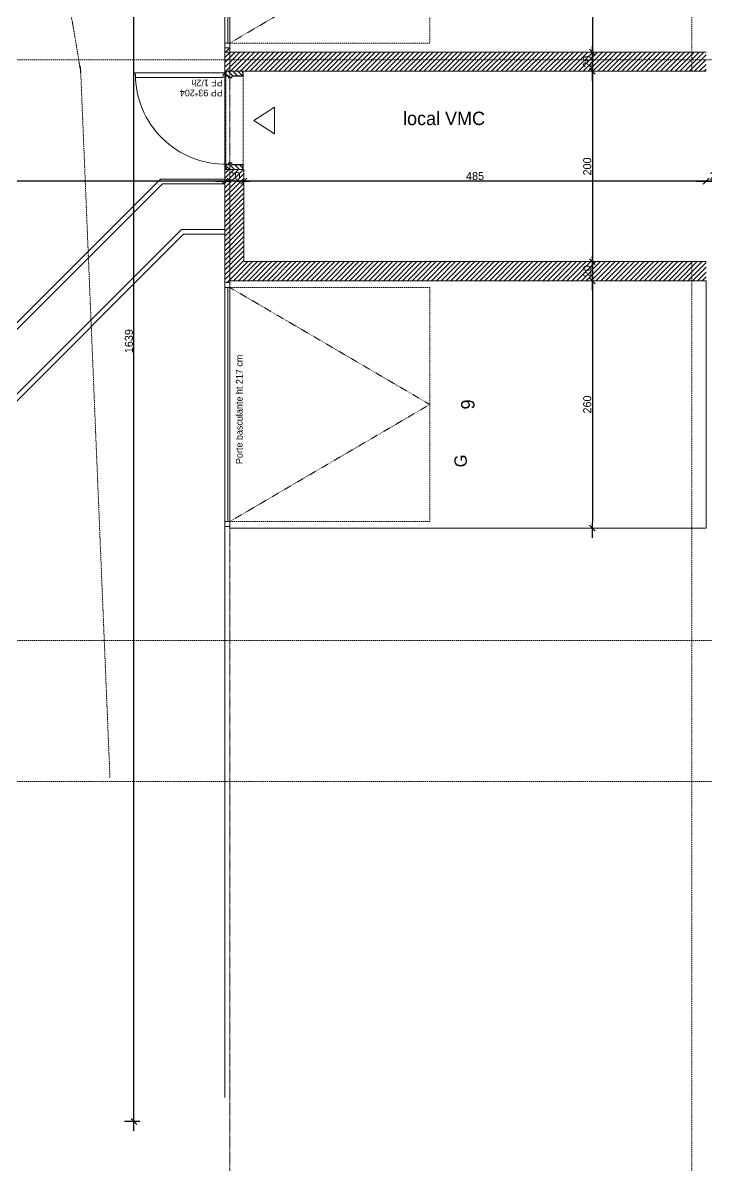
# Model space of a CAD drawing. Header units: millimetres. Extents: x -26249 to 60250, y -21218 to 23336.
# Drawn here: x 18458 to 19176, y -19762 to -18562 of the extents above; entities that cross this region are included whole.
import ezdxf

# ---------------------------------------------------------------- set-up
doc = ezdxf.new("R2010")
doc.units = ezdxf.units.MM
for name, pattern in [('ISO-02', [0.75, 0.6, -0.15]), ('Style de ligne -1', [0.41664, 0.20828, -0.20836]), ('Style de ligne -13', [0.147638, 0.098425, -0.049213]), ('Style de ligne -6', [1.04164, 0.625, -0.20828, 0.06943, -0.13893]), ('VW-01', [0.41656, 0.20828, -0.20828])]:
    doc.linetypes.add(name, pattern=pattern)
for name, color, linetype, lineweight in [('B GÈnÈral_Hatch', 7, 'Continuous', 5), ('B Général', 7, 'Continuous', 5), ('C ANNOTATIONS-cotation', 7, 'Continuous', 5), ('C ANNOTATIONS-prestations', 7, 'Continuous', 5), ('C ANNOTATIONS-texte', 7, 'Continuous', 5)]:
    doc.layers.add(name, color=color, linetype=linetype, lineweight=lineweight)
doc.layers.add('C ANNOTATIONS-axes', color=1, linetype='ISO-02', lineweight=13, true_color=0xff0000)
doc.layers.add('C ANNOTATIONS-axes horizontaux', color=1, linetype='Style de ligne -1', lineweight=13, true_color=0xff0000)
doc.styles.add('Arial', font='arial.ttf')
doc.styles.add('Eurostile', font='')
doc.styles.get('Eurostile').set_extended_font_data('Eurostile')
doc.dimstyles.new('100é', dxfattribs={"dimtxt": 20.229601, "dimasz": 6.232178, "dimexe": 10, "dimexo": 25, "dimgap": 1, "dimtad": 1, "dimdec": 1, "dimtxsty": 'Arial', "dimblk": 'VW_SLASH', "dimblk1": 'VW_SLASH', "dimblk2": 'VW_SLASH', "dimcen": 0, "dimdle": 10, "dimazin": 0, "dimtfac": 1, "dimtdec": 1, "dimtix": 1, "dimtmove": 0, "dimatfit": 0, "dimldrblk": 'VW_FILLEDARROW', "dimfxl": 25, "dimfxlon": 1, "dimfrac": 2, "dimtolj": 1, "dimarcsym": 0})
pattern_1 = [(45, (7235.0697, -23502.3608), (2.4253472, -2.6458333), [])]
pattern_2 = [(45, (0, 0), (2.42535, -2.64583), [])]

# ---------------------------------------------------------------- blocks, each defined once
blk = doc.blocks.new('Parking Spaces-6')
at = {"layer": 'B Général', "color": 7, "linetype": 'Continuous', "lineweight": 5}
for p, q in [((0, 0), (0, 500)), ((260, 0), (260, 500)), ((0, 0), (260, 0))]:
    blk.add_line(p, q, dxfattribs=at)
at = {"layer": 'B Général', "color": 7, "insert": (130, 250), "char_height": 14.1, "attachment_point": 5, "line_spacing_factor": 0.894142, "style": 'Eurostile'}
blk.add_mtext('9', dxfattribs=at)
blk = doc.blocks.new('Porte basculante ht200cm')
at = {"layer": 'B Général', "color": 7, "linetype": 'Style de ligne -1', "lineweight": 5}
for p, q in [((-123, -2.5), (0, -212.5)), ((0, -212.5), (123, -2.5))]:
    blk.add_line(p, q, dxfattribs=at)
at = {"layer": 'B Général', "color": 7, "linetype": 'Continuous', "lineweight": 5, "flags": 128}
for points in [[(-128, 2.5), (128, 2.5), (128, -2.5), (-128, -2.5)], [(-123, 2.5), (123, 2.5), (123, -0.5), (-123, -0.5)]]:
    blk.add_lwpolyline(points, close=True, dxfattribs=at)
at = {"layer": 'B Général', "flags": 128}
for points in [[(-128, 2.5), (-123, 2.5), (-123, -2.5), (-128, -2.5)], [(123, 2.5), (128, 2.5), (128, -2.5), (123, -2.5)]]:
    blk.add_lwpolyline(points, close=True, dxfattribs=at)
at = {"layer": 'B Général', "color": 7, "linetype": 'Style de ligne -1', "lineweight": 5, "flags": 128}
blk.add_lwpolyline([(-123, -2.5), (123, -2.5), (123, -212.5), (-123, -212.5)], close=True, dxfattribs=at)
at = {"layer": 'B Général', "insert": (-66, -238.4), "char_height": 12.9, "attachment_point": 1, "line_spacing_factor": 0.894142, "style": 'Eurostile'}
blk.add_mtext('G', dxfattribs=at)
at = {"layer": 'C ANNOTATIONS-prestations', "insert": (-62.6, -9), "char_height": 7.059, "attachment_point": 1, "line_spacing_factor": 0.894142, "style": 'Eurostile'}
blk.add_mtext('Porte basculante ht 217 cm', dxfattribs=at)
blk = doc.blocks.new('PP 93_204 PF1_2h mur20')
at = {"layer": 'B GÈnÈral_Hatch', "linetype": 'Continuous', "lineweight": 5}
h = blk.add_hatch(dxfattribs=at)
h.set_pattern_fill('50_BETON', style=0, pattern_type=2)
h.set_pattern_definition(pattern_2)
edge = h.paths.add_edge_path()
edge.add_line((-51.6, -9), (-50.9, -8.4))
edge.add_line((-50.9, -8.4), (-50.9, -8.4))
edge.add_arc((-50.8, -8.5), 0.2, 48.9909, 131.0091, ccw=False)
edge.add_line((-50.7, -8.4), (-50.7, -8.4))
edge.add_line((-50.7, -8.4), (-50.1, -8.9))
edge.add_line((-50.1, -8.9), (-50.1, -8.9))
edge.add_arc((-50.1, -8.8), 0.05, 228.9909, 270)
edge.add_line((-50.1, -8.9), (-50.1, -8.9))
edge.add_line((-50.1, -8.9), (-46.7, -8.9))
edge.add_line((-46.7, -8.9), (-46.7, -8.9))
edge.add_arc((-46.7, -8.8), 0.0435, 270, 360)
edge.add_line((-46.7, -8.8), (-46.7, 2.7))
edge.add_arc((-46.5, 2.7), 0.174, 90, 180, ccw=False)
edge.add_line((-46.5, 2.9), (-46.5, 2.9))
edge.add_line((-46.5, 2.9), (-44.9, 2.9))
edge.add_line((-44.9, 2.9), (-44.9, 2.9))
edge.add_arc((-44.9, 2.9), 0.0435, 270, 360)
edge.add_line((-44.9, 2.9), (-44.9, 6))
edge.add_arc((-44.9, 6), 0.0435, 0, 90)
edge.add_line((-44.9, 6), (-44.9, 6))
edge.add_line((-44.9, 6), (-46.5, 6))
edge.add_line((-46.5, 6), (-46.5, 6))
edge.add_arc((-46.5, 6.2), 0.174, 180, 270, ccw=False)
edge.add_line((-46.7, 6.2), (-46.7, 8.8))
edge.add_arc((-46.7, 8.8), 0.0435, 0, 90)
edge.add_line((-46.7, 8.9), (-46.7, 8.9))
edge.add_line((-46.7, 8.9), (-50.1, 8.9))
edge.add_line((-50.1, 8.9), (-50.1, 8.9))
edge.add_arc((-50.1, 8.8), 0.05, 90, 131.0091)
edge.add_line((-50.1, 8.9), (-50.1, 8.9))
edge.add_line((-50.1, 8.9), (-50.7, 8.4))
edge.add_line((-50.7, 8.4), (-50.7, 8.4))
edge.add_arc((-50.8, 8.5), 0.2, 233.0967, 311.0091, ccw=False)
edge.add_line((-50.9, 8.4), (-50.9, 8.4))
edge.add_line((-50.9, 8.4), (-51.4, 8.8))
edge.add_line((-51.4, 8.8), (-51.4, 8.8))
edge.add_line((-51.4, 8.8), (-51.6, 9))
edge.add_line((-51.6, 9), (-51.6, -9))
h = blk.add_hatch(dxfattribs=at)
h.set_pattern_fill('50_BETON', style=0, pattern_type=2)
h.set_pattern_definition(pattern_2)
edge = h.paths.add_edge_path()
edge.add_line((51.6, -9), (50.9, -8.4))
edge.add_line((50.9, -8.4), (50.9, -8.4))
edge.add_arc((50.8, -8.5), 0.2, 48.9909, 131.0091)
edge.add_line((50.7, -8.4), (50.7, -8.4))
edge.add_line((50.7, -8.4), (50.1, -8.9))
edge.add_line((50.1, -8.9), (50.1, -8.9))
edge.add_arc((50.1, -8.8), 0.05, 270, 311.0091, ccw=False)
edge.add_line((50.1, -8.9), (50.1, -8.9))
edge.add_line((50.1, -8.9), (46.7, -8.9))
edge.add_line((46.7, -8.9), (46.7, -8.9))
edge.add_arc((46.7, -8.8), 0.0435, 180, 270, ccw=False)
edge.add_line((46.7, -8.8), (46.7, 2.7))
edge.add_arc((46.5, 2.7), 0.174, 0, 90)
edge.add_line((46.5, 2.9), (46.5, 2.9))
edge.add_line((46.5, 2.9), (44.9, 2.9))
edge.add_line((44.9, 2.9), (44.9, 2.9))
edge.add_arc((44.9, 2.9), 0.0435, 180, 270, ccw=False)
edge.add_line((44.9, 2.9), (44.9, 6))
edge.add_arc((44.9, 6), 0.0435, 90, 180, ccw=False)
edge.add_line((44.9, 6), (44.9, 6))
edge.add_line((44.9, 6), (46.5, 6))
edge.add_line((46.5, 6), (46.5, 6))
edge.add_arc((46.5, 6.2), 0.174, 270, 360)
edge.add_line((46.7, 6.2), (46.7, 8.8))
edge.add_arc((46.7, 8.8), 0.0435, 90, 180, ccw=False)
edge.add_line((46.7, 8.9), (46.7, 8.9))
edge.add_line((46.7, 8.9), (50.1, 8.9))
edge.add_line((50.1, 8.9), (50.1, 8.9))
edge.add_arc((50.1, 8.8), 0.05, 48.9909, 90, ccw=False)
edge.add_line((50.1, 8.9), (50.1, 8.9))
edge.add_line((50.1, 8.9), (50.7, 8.4))
edge.add_line((50.7, 8.4), (50.7, 8.4))
edge.add_arc((50.8, 8.5), 0.2, 228.9909, 306.9033)
edge.add_line((50.9, 8.4), (50.9, 8.4))
edge.add_line((50.9, 8.4), (51.4, 8.8))
edge.add_line((51.4, 8.8), (51.4, 8.8))
edge.add_line((51.4, 8.8), (51.6, 9))
edge.add_line((51.6, 9), (51.6, -9))
at = {"layer": 'B Général', "linetype": 'Style de ligne -13', "lineweight": 5}
for p, q in [((46.7, 9), (-46.7, 9)), ((46.7, -9), (-46.7, -9))]:
    blk.add_line(p, q, dxfattribs=at)
at = {"layer": 'B Général', "color": 7, "linetype": 'Continuous', "lineweight": 5, "flags": 128}
blk.add_lwpolyline([(45, 12), (48.5, 12), (48.5, 10), (50, 10), (50, 106), (48.5, 106), (48.5, 104), (45, 104)], close=True, dxfattribs=at)
at = {"layer": 'B Général', "linetype": 'Continuous', "lineweight": 5, "flags": 128}
for points in [[(-46.5, 8.8), (-46.5, 6.2, 0.414214), (-46.5, 6.1), (-46.5, 6.1), (-44.9, 6.1), (-44.9, 6.1, -0.414214), (-44.7, 6), (-44.7, 2.9, -0.414214), (-44.9, 2.7), (-44.9, 2.7), (-46.5, 2.7), (-46.5, 2.7, 0.414214), (-46.5, 2.7), (-46.5, -8.8, -0.414214), (-46.7, -9), (-46.7, -9), (-50.1, -9), (-50.1, -9, -0.18087), (-50.2, -9), (-50.2, -8.9), (-50.8, -8.5), (-50.8, -8.5, 0.373975), (-50.8, -8.5), (-50.8, -8.5), (-51.5, -9), (-51.6, -9), (-50.9, -8.4), (-50.9, -8.4, -0.373975), (-50.7, -8.4), (-50.7, -8.4), (-50.1, -8.9), (-50.1, -8.9, 0.18087), (-50.1, -8.9), (-50.1, -8.9), (-46.7, -8.9), (-46.7, -8.9, 0.414214), (-46.7, -8.8), (-46.7, 2.7, -0.414214), (-46.5, 2.9), (-46.5, 2.9), (-44.9, 2.9), (-44.9, 2.9, 0.414214), (-44.9, 2.9), (-44.9, 6, 0.414214), (-44.9, 6), (-44.9, 6), (-46.5, 6), (-46.5, 6, -0.414214), (-46.7, 6.2), (-46.7, 8.8, 0.414214), (-46.7, 8.9), (-46.7, 8.9), (-50.1, 8.9), (-50.1, 8.9, 0.18087), (-50.1, 8.9), (-50.1, 8.9), (-50.7, 8.4), (-50.7, 8.4, -0.353689), (-50.9, 8.4), (-50.9, 8.4), (-51.4, 8.8), (-51.4, 8.8), (-51.6, 9), (-51.5, 9), (-50.9, 8.5, 0.385556), (-50.8, 8.5), (-50.8, 8.5), (-50.2, 8.9), (-50.2, 9, -0.18087), (-50.1, 9), (-50.1, 9), (-46.7, 9), (-46.7, 9, -0.414214)], [(46.5, 8.8), (46.5, 6.2, -0.414214), (46.5, 6.1), (46.5, 6.1), (44.9, 6.1), (44.9, 6.1, 0.414214), (44.7, 6), (44.7, 2.9, 0.414214), (44.9, 2.7), (44.9, 2.7), (46.5, 2.7), (46.5, 2.7, -0.414214), (46.5, 2.7), (46.5, -8.8, 0.414214), (46.7, -9), (46.7, -9), (50.1, -9), (50.1, -9, 0.18087), (50.2, -9), (50.2, -8.9), (50.8, -8.5), (50.8, -8.5, -0.373975), (50.8, -8.5), (50.8, -8.5), (51.5, -9), (51.6, -9), (50.9, -8.4), (50.9, -8.4, 0.373975), (50.7, -8.4), (50.7, -8.4), (50.1, -8.9), (50.1, -8.9, -0.18087), (50.1, -8.9), (50.1, -8.9), (46.7, -8.9), (46.7, -8.9, -0.414214), (46.7, -8.8), (46.7, 2.7, 0.414214), (46.5, 2.9), (46.5, 2.9), (44.9, 2.9), (44.9, 2.9, -0.414214), (44.9, 2.9), (44.9, 6, -0.414214), (44.9, 6), (44.9, 6), (46.5, 6), (46.5, 6, 0.414214), (46.7, 6.2), (46.7, 8.8, -0.414214), (46.7, 8.9), (46.7, 8.9), (50.1, 8.9), (50.1, 8.9, -0.18087), (50.1, 8.9), (50.1, 8.9), (50.7, 8.4), (50.7, 8.4, 0.353689), (50.9, 8.4), (50.9, 8.4), (51.4, 8.8), (51.4, 8.8), (51.6, 9), (51.5, 9), (50.9, 8.5, -0.385556), (50.8, 8.5), (50.8, 8.5), (50.2, 8.9), (50.2, 9, 0.18087), (50.1, 9), (50.1, 9), (46.7, 9), (46.7, 9, 0.414214)]]:
    blk.add_lwpolyline(points, format="xyb", close=True, dxfattribs=at)
at = {"layer": 'B Général', "color": 250, "linetype": 'Continuous', "lineweight": 5, "true_color": 0x444444, "flags": 128}
blk.add_lwpolyline([(0, -20.5), (-14, -41.9), (14, -41.9)], close=True, dxfattribs=at)
at = {"layer": 'B Général', "linetype": 'Continuous', "lineweight": 5}
blk.add_circle((48.5, 9.5), 0.5, dxfattribs=at)
at = {"layer": 'B Général', "color": 7, "linetype": 'Continuous', "lineweight": 5}
blk.add_arc((48.5, 9.5), 94.5, 90, 181.2323, dxfattribs=at)
at = {"layer": 'C ANNOTATIONS-prestations', "insert": (25.2, 12.2), "char_height": 7.06, "attachment_point": 1, "rotation": 90, "line_spacing_factor": 0.894142, "style": 'Eurostile'}
blk.add_mtext('PP 93*204\\PPF 1/2h\\P', dxfattribs=at)
blk = doc.blocks.new('Groupe-110-1')
at = {"layer": 'B Général', "color": 7, "linetype": 'VW-01', "lineweight": 5}
blk.add_open_spline([(10601.1, 5358.8), (10682.9, 5362.3), (10764.8, 5365.9), (10770.9, 5365.4), (10777.1, 5364.9), (11221.2, 5329.1), (11282.8, 4896.9), (11283.5, 4892), (11284.2, 4887), (11299.5, 4517), (11314.8, 4147.1)], degree=2, knots=[0, 0, 0, 1, 1, 2, 2, 3, 3, 4, 4, 5, 5, 5], dxfattribs=at)
blk = doc.blocks.new('VW_SLASH')
at = {"color": 0, "linetype": 'ByBlock', "lineweight": -2}
blk.add_line((1.6, 0), (-1, 0), dxfattribs=at)
at = {"color": 0, "linetype": 'Continuous', "lineweight": 20, "flags": 128}
blk.add_lwpolyline([(0.5, 0.5), (-0.5, -0.5)], dxfattribs=at)
blk = doc.blocks.new('*D909')
at = {"layer": 'C ANNOTATIONS-cotation', "color": 0, "linetype": 'Continuous', "lineweight": -2, "transparency": 16777216}
blk.add_line((19056.1, -18839.2), (19056.1, -19086.7), dxfattribs=at)
at = {"layer": 'Defpoints', "color": 0, "linetype": 'Continuous', "transparency": 16777216}
for p in [(19112, -18833), (19056.1, -19093), (19153.6, -19093)]:
    blk.add_point(p, dxfattribs=at)
at = {"layer": 'C ANNOTATIONS-cotation', "color": 0, "linetype": 'Continuous', "lineweight": -2, "transparency": 16777216, "xscale": 6.232177734375, "yscale": 6.232177734375, "zscale": 6.232177734375}
for p, rotation in [((19056.1, -18833), 90), ((19056.1, -19093), 270)]:
    blk.add_blockref('VW_SLASH', p, dxfattribs=dict(at, rotation=rotation))
at = {"layer": 'C ANNOTATIONS-cotation', "color": 0, "linetype": 'Continuous', "lineweight": 5, "transparency": 16777216, "insert": (19050.8, -18963), "char_height": 8.47, "attachment_point": 5, "rotation": 90, "style": 'Eurostile'}
blk.add_mtext('\\A1;260', dxfattribs=at)
blk = doc.blocks.new('VW_FILLEDARROW')
at = {"linetype": 'Continuous', "lineweight": 0}
blk.add_hatch(color=0, dxfattribs=at).paths.add_polyline_path([(-1.6, 0.43), (0, 0), (-1.6, -0.43)])
at = {"color": 0, "linetype": 'Continuous', "lineweight": 5, "flags": 128}
blk.add_lwpolyline([(-1.6, 0.43), (0, 0), (-1.6, -0.43)], close=True, dxfattribs=at)
blk = doc.blocks.new('*D910')
at = {"layer": 'C ANNOTATIONS-cotation', "color": 0, "linetype": 'Continuous', "lineweight": -2, "transparency": 16777216}
blk.add_line((19056.1, -18819.2), (19056.1, -18826.7), dxfattribs=at)
at = {"layer": 'Defpoints', "color": 0, "linetype": 'Continuous', "transparency": 16777216}
for p in [(19112, -18813), (19056.1, -18833), (19112, -18833)]:
    blk.add_point(p, dxfattribs=at)
at = {"layer": 'C ANNOTATIONS-cotation', "color": 0, "linetype": 'Continuous', "lineweight": -2, "transparency": 16777216, "xscale": 6.232177734375, "yscale": 6.232177734375, "zscale": 6.232177734375}
for p, rotation in [((19056.1, -18813), 90), ((19056.1, -18833), 270)]:
    blk.add_blockref('VW_SLASH', p, dxfattribs=dict(at, rotation=rotation))
at = {"layer": 'C ANNOTATIONS-cotation', "color": 0, "linetype": 'Continuous', "lineweight": 5, "transparency": 16777216, "insert": (19050.8, -18823), "char_height": 8.47, "attachment_point": 5, "rotation": 90, "style": 'Eurostile'}
blk.add_mtext('\\A1;20', dxfattribs=at)
blk = doc.blocks.new('*D911')
at = {"layer": 'C ANNOTATIONS-cotation', "color": 0, "linetype": 'Continuous', "lineweight": -2, "transparency": 16777216}
blk.add_line((19056.1, -18619.2), (19056.1, -18806.7), dxfattribs=at)
at = {"layer": 'Defpoints', "color": 0, "linetype": 'Continuous', "transparency": 16777216}
for p in [(19128.6, -18613), (19056.1, -18813), (19112, -18813)]:
    blk.add_point(p, dxfattribs=at)
at = {"layer": 'C ANNOTATIONS-cotation', "color": 0, "linetype": 'Continuous', "lineweight": -2, "transparency": 16777216, "xscale": 6.232177734375, "yscale": 6.232177734375, "zscale": 6.232177734375}
for p, rotation in [((19056.1, -18613), 90), ((19056.1, -18813), 270)]:
    blk.add_blockref('VW_SLASH', p, dxfattribs=dict(at, rotation=rotation))
at = {"layer": 'C ANNOTATIONS-cotation', "color": 0, "linetype": 'Continuous', "lineweight": 5, "transparency": 16777216, "insert": (19050.8, -18713), "char_height": 8.47, "attachment_point": 5, "rotation": 90, "style": 'Eurostile'}
blk.add_mtext('\\A1;200', dxfattribs=at)
blk = doc.blocks.new('*D912')
at = {"layer": 'C ANNOTATIONS-cotation', "color": 0, "linetype": 'Continuous', "lineweight": -2, "transparency": 16777216}
blk.add_line((19056.1, -18599.2), (19056.1, -18606.7), dxfattribs=at)
at = {"layer": 'Defpoints', "color": 0, "linetype": 'Continuous', "transparency": 16777216}
for p in [(19129.6, -18593), (19056.1, -18613), (19128.6, -18613)]:
    blk.add_point(p, dxfattribs=at)
at = {"layer": 'C ANNOTATIONS-cotation', "color": 0, "linetype": 'Continuous', "lineweight": -2, "transparency": 16777216, "xscale": 6.232177734375, "yscale": 6.232177734375, "zscale": 6.232177734375}
for p, rotation in [((19056.1, -18593), 90), ((19056.1, -18613), 270)]:
    blk.add_blockref('VW_SLASH', p, dxfattribs=dict(at, rotation=rotation))
at = {"layer": 'C ANNOTATIONS-cotation', "color": 0, "linetype": 'Continuous', "lineweight": 5, "transparency": 16777216, "insert": (19050.8, -18603), "char_height": 8.47, "attachment_point": 5, "rotation": 90, "style": 'Eurostile'}
blk.add_mtext('\\A1;20', dxfattribs=at)
blk = doc.blocks.new('*D913')
at = {"layer": 'C ANNOTATIONS-cotation', "color": 0, "linetype": 'Continuous', "lineweight": -2, "transparency": 16777216}
for p, q in [((19056.1, -18333), (19046.1, -18333)), ((19056.1, -18339.2), (19056.1, -18586.7))]:
    blk.add_line(p, q, dxfattribs=at)
at = {"layer": 'Defpoints', "color": 0, "linetype": 'Continuous', "transparency": 16777216}
for p in [(19074.1, -18333), (19056.1, -18593), (19129.6, -18593)]:
    blk.add_point(p, dxfattribs=at)
at = {"layer": 'C ANNOTATIONS-cotation', "color": 0, "linetype": 'Continuous', "lineweight": -2, "transparency": 16777216, "xscale": 6.232177734375, "yscale": 6.232177734375, "zscale": 6.232177734375}
for p, rotation in [((19056.1, -18333), 90), ((19056.1, -18593), 270)]:
    blk.add_blockref('VW_SLASH', p, dxfattribs=dict(at, rotation=rotation))
at = {"layer": 'C ANNOTATIONS-cotation', "color": 0, "linetype": 'Continuous', "lineweight": 5, "transparency": 16777216, "insert": (19050.8, -18463), "char_height": 8.47, "attachment_point": 5, "rotation": 90, "style": 'Eurostile'}
blk.add_mtext('\\A1;260', dxfattribs=at)
blk = doc.blocks.new('axes 2')
at = {"layer": 'B Général', "color": 1, "linetype": 'Style de ligne -6', "lineweight": 13}
blk.add_line((3774.633, -1173.93), (3774.633, 1361.07), dxfattribs=at)
at = {"layer": 'C ANNOTATIONS-axes horizontaux', "color": 5, "true_color": 0x0000ff}
for p, q in [((4705, 442.07), (-4705, 442.07)), ((4705, -167.93), (-4705, -167.93)), ((4705, -315.93), (-4705, -315.93))]:
    blk.add_line(p, q, dxfattribs=at)
blk = doc.blocks.new('*D941')
at = {"layer": 'C ANNOTATIONS-cotation', "color": 0, "linetype": 'Continuous', "lineweight": -2, "transparency": 16777216}
for p, q in [((18575.1, -19709.8), (18575.1, -18083.2)), ((18581.1, -19716), (18565.1, -19716))]:
    blk.add_line(p, q, dxfattribs=at)
at = {"layer": 'Defpoints', "color": 0, "linetype": 'Continuous', "transparency": 16777216}
for p in [(18575.1, -18077), (18638.1, -18077), (18606.1, -19716)]:
    blk.add_point(p, dxfattribs=at)
at = {"layer": 'C ANNOTATIONS-cotation', "color": 0, "linetype": 'Continuous', "lineweight": -2, "transparency": 16777216, "xscale": 6.232177734375, "yscale": 6.232177734375, "zscale": 6.232177734375}
for p, rotation in [((18575.1, -18077), 90), ((18575.1, -19716), 270)]:
    blk.add_blockref('VW_SLASH', p, dxfattribs=dict(at, rotation=rotation))
at = {"layer": 'C ANNOTATIONS-cotation', "color": 0, "linetype": 'Continuous', "lineweight": 5, "transparency": 16777216, "insert": (18569.8, -18896.5), "char_height": 8.47, "attachment_point": 5, "rotation": 90, "style": 'Eurostile'}
blk.add_mtext('\\A1;1639', dxfattribs=at)
blk = doc.blocks.new('*D942')
at = {"layer": 'C ANNOTATIONS-cotation', "color": 0, "linetype": 'Continuous', "lineweight": -2, "transparency": 16777216}
blk.add_line((18664.3, -18728.4), (17961.8, -18728.4), dxfattribs=at)
at = {"layer": 'Defpoints', "color": 0, "linetype": 'Continuous', "transparency": 16777216}
for p in [(17955.6, -18728.4), (17955.6, -18810.4), (18670.5, -18810.4)]:
    blk.add_point(p, dxfattribs=at)
at = {"layer": 'C ANNOTATIONS-cotation', "color": 0, "linetype": 'Continuous', "lineweight": -2, "transparency": 16777216, "xscale": 6.232177734375, "yscale": 6.232177734375, "zscale": 6.232177734375, "rotation": 180}
blk.add_blockref('VW_SLASH', (17955.6, -18728.4), dxfattribs=at)
at = {"layer": 'C ANNOTATIONS-cotation', "color": 0, "linetype": 'Continuous', "lineweight": -2, "transparency": 16777216, "xscale": 6.232177734375, "yscale": 6.232177734375, "zscale": 6.232177734375}
blk.add_blockref('VW_SLASH', (18670.5, -18728.4), dxfattribs=at)
at = {"layer": 'C ANNOTATIONS-cotation', "color": 0, "linetype": 'Continuous', "lineweight": 5, "transparency": 16777216, "insert": (18313, -18723.1), "char_height": 8.47, "attachment_point": 5, "style": 'Eurostile'}
blk.add_mtext('\\A1;715', dxfattribs=at)
blk = doc.blocks.new('*D943')
at = {"layer": 'C ANNOTATIONS-cotation', "color": 0, "linetype": 'Continuous', "lineweight": -2, "transparency": 16777216}
blk.add_line((18684.3, -18728.4), (18676.7, -18728.4), dxfattribs=at)
at = {"layer": 'Defpoints', "color": 0, "linetype": 'Continuous', "transparency": 16777216}
for p in [(18670.5, -18728.4), (18670.5, -18810.4), (18690.5, -18813)]:
    blk.add_point(p, dxfattribs=at)
at = {"layer": 'C ANNOTATIONS-cotation', "color": 0, "linetype": 'Continuous', "lineweight": -2, "transparency": 16777216, "xscale": 6.232177734375, "yscale": 6.232177734375, "zscale": 6.232177734375, "rotation": 180}
blk.add_blockref('VW_SLASH', (18670.5, -18728.4), dxfattribs=at)
at = {"layer": 'C ANNOTATIONS-cotation', "color": 0, "linetype": 'Continuous', "lineweight": -2, "transparency": 16777216, "xscale": 6.232177734375, "yscale": 6.232177734375, "zscale": 6.232177734375}
blk.add_blockref('VW_SLASH', (18690.5, -18728.4), dxfattribs=at)
at = {"layer": 'C ANNOTATIONS-cotation', "color": 0, "linetype": 'Continuous', "lineweight": 5, "transparency": 16777216, "insert": (18680.5, -18723.1), "char_height": 8.47, "attachment_point": 5, "style": 'Eurostile'}
blk.add_mtext('\\A1;20', dxfattribs=at)
blk = doc.blocks.new('*D944')
at = {"layer": 'C ANNOTATIONS-cotation', "color": 0, "linetype": 'Continuous', "lineweight": -2, "transparency": 16777216}
blk.add_line((19169.3, -18728.4), (18696.7, -18728.4), dxfattribs=at)
at = {"layer": 'Defpoints', "color": 0, "linetype": 'Continuous', "transparency": 16777216}
for p in [(18690.5, -18728.4), (18690.5, -18813), (19175.5, -18813)]:
    blk.add_point(p, dxfattribs=at)
at = {"layer": 'C ANNOTATIONS-cotation', "color": 0, "linetype": 'Continuous', "lineweight": -2, "transparency": 16777216, "xscale": 6.232177734375, "yscale": 6.232177734375, "zscale": 6.232177734375, "rotation": 180}
blk.add_blockref('VW_SLASH', (18690.5, -18728.4), dxfattribs=at)
at = {"layer": 'C ANNOTATIONS-cotation', "color": 0, "linetype": 'Continuous', "lineweight": -2, "transparency": 16777216, "xscale": 6.232177734375, "yscale": 6.232177734375, "zscale": 6.232177734375}
blk.add_blockref('VW_SLASH', (19175.5, -18728.4), dxfattribs=at)
at = {"layer": 'C ANNOTATIONS-cotation', "color": 0, "linetype": 'Continuous', "lineweight": 5, "transparency": 16777216, "insert": (18933, -18723.1), "char_height": 8.47, "attachment_point": 5, "style": 'Eurostile'}
blk.add_mtext('\\A1;485', dxfattribs=at)
blk = doc.blocks.new('*D945')
at = {"layer": 'C ANNOTATIONS-cotation', "color": 0, "linetype": 'Continuous', "lineweight": -2, "transparency": 16777216}
blk.add_line((19189.3, -18728.4), (19181.7, -18728.4), dxfattribs=at)
at = {"layer": 'Defpoints', "color": 0, "linetype": 'Continuous', "transparency": 16777216}
for p in [(19175.5, -18728.4), (19175.5, -18813), (19195.5, -18813)]:
    blk.add_point(p, dxfattribs=at)
at = {"layer": 'C ANNOTATIONS-cotation', "color": 0, "linetype": 'Continuous', "lineweight": -2, "transparency": 16777216, "xscale": 6.232177734375, "yscale": 6.232177734375, "zscale": 6.232177734375, "rotation": 180}
blk.add_blockref('VW_SLASH', (19175.5, -18728.4), dxfattribs=at)
at = {"layer": 'C ANNOTATIONS-cotation', "color": 0, "linetype": 'Continuous', "lineweight": -2, "transparency": 16777216, "xscale": 6.232177734375, "yscale": 6.232177734375, "zscale": 6.232177734375}
blk.add_blockref('VW_SLASH', (19195.5, -18728.4), dxfattribs=at)
at = {"layer": 'C ANNOTATIONS-cotation', "color": 0, "linetype": 'Continuous', "lineweight": 5, "transparency": 16777216, "insert": (19185.5, -18723.1), "char_height": 8.47, "attachment_point": 5, "style": 'Eurostile'}
blk.add_mtext('\\A1;20', dxfattribs=at)
blk = doc.blocks.new('Groupe-128-1')
at = {"layer": 'C ANNOTATIONS-prestations', "linetype": 'Continuous'}
for p, q in [((10773.9, 4182.1), (11367.9, 4776.1)), ((11367.9, 4776.1), (11435.4, 4776.1)), ((11435.4, 4776.1), (11435.4, 4771.1)), ((10778.9, 4180), (11370, 4771.1)), ((11370, 4771.1), (11435.4, 4771.1)), ((11435.4, 4771.1), (11435.4, 4723.1)), ((10826.9, 4160.1), (11389.9, 4723.1)), ((10831.9, 4158), (11392, 4718.1)), ((11389.9, 4723.1), (11435.4, 4723.1)), ((11392, 4718.1), (11435.4, 4718.1)), ((11435.4, 4723.1), (11435.4, 4718.1)), ((10773.9, 3840.7), (10773.9, 4182.1)), ((10778.9, 3840.7), (10778.9, 4180)), ((10826.9, 3840.7), (10826.9, 4160.1)), ((10831.9, 3840.7), (10831.9, 4158)), ((10773.9, 3840.7), (10778.9, 3840.7)), ((10778.9, 3840.7), (10826.9, 3840.7)), ((10826.9, 3840.7), (10831.9, 3840.7))]:
    blk.add_line(p, q, dxfattribs=at)
at = {"layer": 'C ANNOTATIONS-texte', "insert": (11038.9, 4340.1), "char_height": 9.412, "attachment_point": 1, "line_spacing_factor": 0.894142, "style": 'Eurostile'}
blk.add_mtext('caissons CF2H\\Psur réseaux VMC ', dxfattribs=at)

msp = doc.modelspace()

# ---------------------------------------------------------------- hatches: boundary and pattern name
at = {"layer": 'B GÈnÈral_Hatch', "linetype": 'Continuous', "lineweight": 5}
h = msp.add_hatch(dxfattribs=at)
h.set_pattern_fill('50_BETON', style=0, pattern_type=2)
h.set_pattern_definition(pattern_1)
h.paths.add_polyline_path([(18670.515, -18596.972), (18675.515, -18596.972), (18675.515, -18588.472), (18670.515, -18588.472)])
h = msp.add_hatch(dxfattribs=at)
h.set_pattern_fill('50_BETON', style=0, pattern_type=2)
h.set_pattern_definition(pattern_1)
h.paths.add_polyline_path([(19175.515, -18592.972), (18670.515, -18592.972), (18690.515, -18612.972), (19175.515, -18612.972)])
h = msp.add_hatch(dxfattribs=at)
h.set_pattern_fill('50_BETON', style=0, pattern_type=2)
h.set_pattern_definition(pattern_1)
h.paths.add_polyline_path([(18690.515, -18612.972), (18670.515, -18592.972), (18670.515, -18612.972)])
h = msp.add_hatch(dxfattribs=at)
h.set_pattern_fill('50_BETON', style=0, pattern_type=2)
h.set_pattern_definition(pattern_1)
h.paths.add_polyline_path([(18670.515, -18716.172), (18670.515, -18832.972), (18690.515, -18812.972), (18690.515, -18716.172)])
h = msp.add_hatch(dxfattribs=at)
h.set_pattern_fill('50_BETON', style=0, pattern_type=2)
h.set_pattern_definition(pattern_1)
h.paths.add_polyline_path([(19175.515, -18812.972), (18690.515, -18812.972), (18670.515, -18832.972), (19175.515, -18832.972)])
h = msp.add_hatch(dxfattribs=at)
h.set_pattern_fill('50_BETON', style=0, pattern_type=2)
h.set_pattern_definition(pattern_1)
h.paths.add_polyline_path([(18675.515, -18832.972), (18670.515, -18832.972), (18670.515, -18834.972), (18675.515, -18834.972)])

# ---------------------------------------------------------------- linework, layer by layer
at = {"layer": 'B Général', "color": 7, "linetype": 'Continuous', "lineweight": 5}
for p, q in [((18670.515, -18860.972), (18670.515, -18076.972)), ((18675.515, -18588.472), (18670.515, -18588.472)), ((18670.515, -18596.972), (18670.515, -18588.472)), ((18670.515, -18592.972), (19175.515, -18592.972)), ((18670.515, -18612.972), (18670.515, -18592.972)), ((18675.515, -18596.972), (18675.515, -18588.472)), ((18690.515, -18612.972), (18670.515, -18612.972)), ((18690.515, -18612.972), (19175.515, -18612.972)), ((18690.515, -18716.172), (18670.515, -18716.172)), ((18670.515, -18832.972), (18670.515, -18716.172)), ((18690.515, -18812.972), (18690.515, -18716.172)), ((18690.515, -18812.972), (19175.515, -18812.972)), ((18670.515, -18834.972), (18670.515, -18832.972)), ((18675.515, -18834.972), (18670.515, -18834.972)), ((18675.515, -18834.972), (18675.515, -18832.972)), ((18675.515, -18832.972), (19175.515, -18832.972)), ((18670.515, -19690.972), (18670.515, -18880.972))]:
    msp.add_line(p, q, dxfattribs=at)
at = {"layer": 'B Général', "color": 250, "linetype": 'VW-01', "lineweight": 18, "true_color": 0x444444}
for p, q in [((19160.53, -18612.972), (19160.53, -18076.972)), ((19160.53, -21157.87), (19160.53, -18812.972))]:
    msp.add_line(p, q, dxfattribs=at)
at = {"layer": 'B Général', "color": 7, "linetype": 'Continuous', "lineweight": 18}
for p, q in [((18670.515, -18596.972), (18670.515, -18588.472)), ((18670.515, -18592.972), (19175.515, -18592.972)), ((18670.515, -18612.972), (18670.515, -18592.972)), ((18675.515, -18596.972), (18675.515, -18588.472)), ((18690.515, -18612.972), (19175.515, -18612.972)), ((18670.515, -18832.972), (18670.515, -18716.172)), ((18690.515, -18812.972), (18690.515, -18716.172)), ((18690.515, -18812.972), (19175.515, -18812.972)), ((18670.515, -18834.972), (18670.515, -18832.972)), ((18675.515, -18834.972), (18675.515, -18832.972)), ((18675.515, -18832.972), (19175.515, -18832.972))]:
    msp.add_line(p, q, dxfattribs=at)

# ---------------------------------------------------------------- block references
at = {"layer": 'B Général', "color": 7}
for name in ['Groupe-110-1', 'Groupe-128-1']:
    msp.add_blockref(name, (7235.07, -23502.361), dxfattribs=at)
for name, p, rotation in [('Porte basculante ht200cm', (18673.015, -18460.472), 89.99999999668654), ('PP 93_204 PF1_2h mur20', (18680.515, -18664.572), 90), ('Porte basculante ht200cm', (18673.015, -18962.972), 89.9999999966867), ('Parking Spaces-6', (19175.515, -19092.972), 90)]:
    msp.add_blockref(name, p, dxfattribs=dict(at, rotation=rotation))
at = {"layer": 'C ANNOTATIONS-axes', "color": 7}
msp.add_blockref('axes 2', (14900.882, -19043.042), dxfattribs=at)

# ---------------------------------------------------------------- texts
at = {"layer": 'B Général', "color": 7, "insert": (18857.465, -18655.441), "char_height": 14.118, "attachment_point": 1, "line_spacing_factor": 0.894142, "style": 'Eurostile'}
msp.add_mtext('local VMC', dxfattribs=at)

# ---------------------------------------------------------------- dimensions: what is measured, and where the dimension line sits
at = {"layer": 'C ANNOTATIONS-cotation', "color": 7, "linetype": 'Continuous', "lineweight": 5}
for base, p1, p2, angle, override, picture, middle in [((18575.07, -18076.972), (18606.07, -19716.014), (18638.07, -18076.972), 270, {"dimtxt": 8.470801, "dimdec": 0, "dimpost": '<>', "dimtxsty": 'Eurostile', "dimse2": 1, "dimtmove": 2}, '*D941', (18569.834, -18896.493)), ((19056.07, -18592.972), (19074.07, -18332.972), (19129.57, -18592.972), 90, {"dimtxt": 8.470801, "dimdec": 0, "dimpost": '<>', "dimtxsty": 'Eurostile', "dimse2": 1, "dimtmove": 2}, '*D913', (19050.834, -18462.972)), ((19056.07, -18612.972), (19129.57, -18592.972), (19128.57, -18612.972), 90, {"dimtxt": 8.470801, "dimdec": 0, "dimpost": '<>', "dimtxsty": 'Eurostile', "dimse1": 1, "dimse2": 1, "dimtmove": 2}, '*D912', (19050.834, -18602.972)), ((19056.07, -18812.972), (19128.57, -18612.972), (19112, -18812.972), 90, {"dimtxt": 8.470801, "dimdec": 0, "dimpost": '<>', "dimtxsty": 'Eurostile', "dimse1": 1, "dimse2": 1, "dimtmove": 2}, '*D911', (19050.834, -18712.972)), ((19056.07, -18832.972), (19112, -18812.972), (19112, -18832.972), 90, {"dimtxt": 8.470801, "dimdec": 0, "dimpost": '<>', "dimtxsty": 'Eurostile', "dimse1": 1, "dimse2": 1, "dimtmove": 2}, '*D910', (19050.834, -18822.972)), ((19056.07, -19092.972), (19112, -18832.972), (19153.568, -19092.972), 90, {"dimtxt": 8.470801, "dimdec": 0, "dimpost": '<>', "dimtxsty": 'Eurostile', "dimse1": 1, "dimse2": 1, "dimtmove": 2}, '*D909', (19050.834, -18962.972))]:
    dim = msp.add_linear_dim(base=base, p1=p1, p2=p2, angle=angle, dimstyle='100é', override=override, dxfattribs=at)
    dim.commit()
    dim.dimension.update_dxf_attribs({"geometry": picture, "text_midpoint": middle})
for base, p1, p2, picture, middle in [((17955.554, -18728.361), (18670.515, -18810.361), (17955.554, -18810.361), '*D942', (18313.034, -18723.125)), ((18670.515, -18728.361), (18690.515, -18812.972), (18670.515, -18810.361), '*D943', (18680.515, -18723.125)), ((18690.515, -18728.361), (19175.515, -18812.972), (18690.515, -18812.972), '*D944', (18933.015, -18723.125)), ((19175.515, -18728.361), (19195.515, -18812.972), (19175.515, -18812.972), '*D945', (19185.515, -18723.125))]:
    dim = msp.add_linear_dim(base=base, p1=p1, p2=p2, dimstyle='100é', override={"dimtxt": 8.470801, "dimdec": 0, "dimpost": '<>', "dimtxsty": 'Eurostile', "dimse1": 1, "dimse2": 1, "dimtmove": 2}, dxfattribs=at)
    dim.commit()
    dim.dimension.update_dxf_attribs({"geometry": picture, "text_midpoint": middle})

doc.saveas('drawing.dxf')
